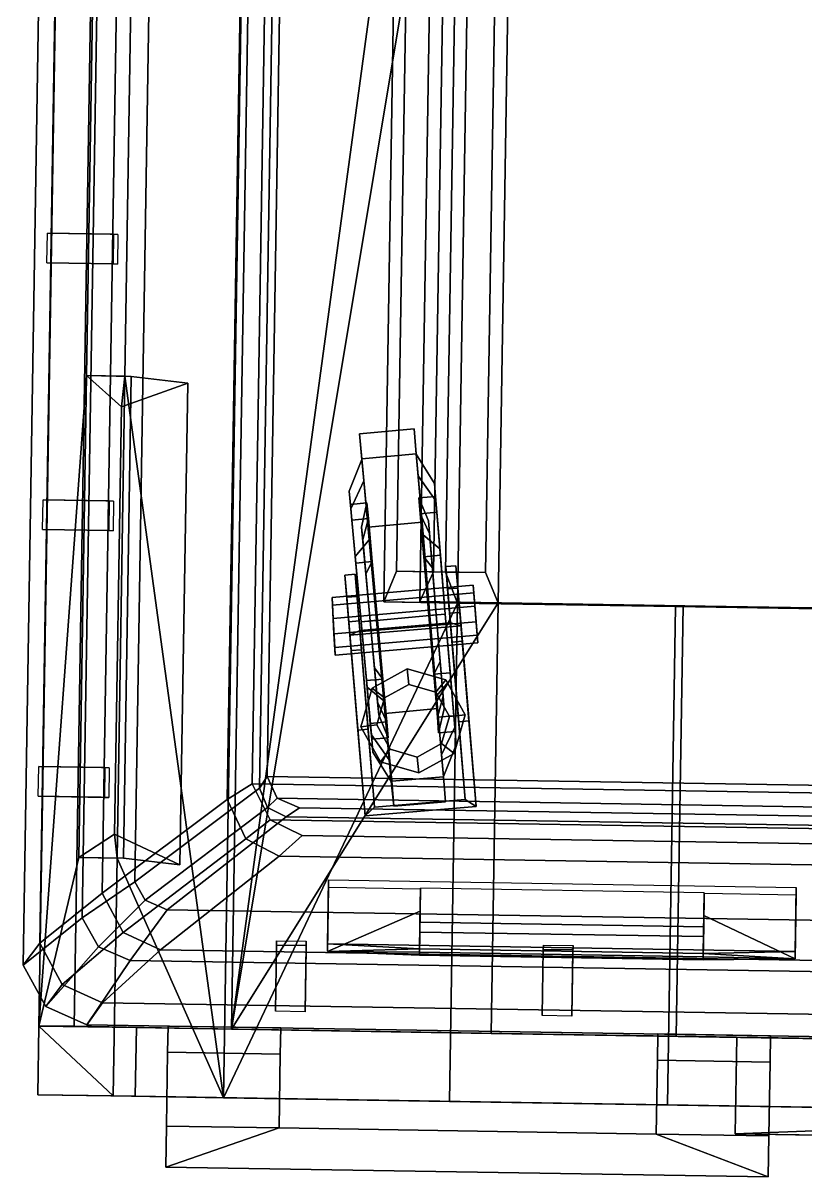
# Model space of a CAD drawing. Extents: x -1.33 to 1.29, y -1.7 to 1.69.
# Drawn here: x -1.325 to -0.294, y -1.613 to -0.093 of the extents above; entities that cross this region are included whole.
import ezdxf

# ---------------------------------------------------------------- set-up
doc = ezdxf.new("R2010")
doc.units = 0

msp = doc.modelspace()

# ---------------------------------------------------------------- linework, layer by layer
for points in [[(-1.1911, -0.558, 3.1535), (-1.0613, -1.5088, 3.1568), (-1.0121, 1.54, 3.1568), (-1.1725, 0.594, 3.1535)], [(-0.725, 0.8786, 3.2834), (-1.0121, 1.54, 3.1568), (-1.0613, -1.5088, 3.1568), (-0.753, -0.8569, 3.2834)], [(-1.2228, 0.5948, 3.0452), (-1.258, 1.4534, 2.9397), (-1.3043, -1.4143, 2.9397), (-1.2414, -0.5572, 3.0452)], [(-1.2579, -1.4144, 2.9436), (-1.3043, -1.4143, 2.9397), (-1.258, 1.4534, 2.9397), (-1.2116, 1.4521, 2.9436)], [(-1.0506, -1.4183, 3.1196), (-1.2579, -1.4144, 2.9436), (-1.2116, 1.4521, 2.9436), (-1.0043, 1.4493, 3.1196)], [(-1.0506, -1.4183, 3.1196), (-1.0043, 1.4493, 3.1196), (-0.6622, 1.4438, 3.2681)], [(-1.0506, -1.4183, 3.1196), (-0.6622, 1.4438, 3.2681), (-0.6716, 0.8591, 3.2681)], [(-1.3252, -1.3342, 2.8234), (-1.2473, -1.2719, 2.8234), (-1.2057, 1.3093, 2.8234), (-1.2815, 1.3741, 2.8234)], [(-1.3252, -1.3342, 2.6416), (-1.2815, 1.3741, 2.6416), (-1.2604, 1.3444, 2.6416), (-1.3032, -1.3052, 2.6416)], [(-1.3252, -1.3342, 2.8234), (-1.2815, 1.3741, 2.8234), (-1.2815, 1.3741, 2.6416), (-1.3252, -1.3342, 2.6416)], [(-1.3032, -1.3052, 2.8005), (-1.2604, 1.3444, 2.8005), (-1.1805, 1.2758, 2.7743), (-1.221, -1.2392, 2.7743)], [(-1.3032, -1.3052, 2.6416), (-1.2604, 1.3444, 2.6416), (-1.2604, 1.3444, 2.8005), (-1.3032, -1.3052, 2.8005)], [(-1.2473, -1.2719, 2.8942), (-1.178, -1.2244, 2.8942), (-1.1379, 1.2596, 2.8942), (-1.2057, 1.3093, 2.8942)], [(-1.2473, -1.2719, 2.8942), (-1.2057, 1.3093, 2.8942), (-1.2057, 1.3093, 2.8234), (-1.2473, -1.2719, 2.8234)], [(-1.221, -1.2392, 2.6709), (-1.1805, 1.2758, 2.6709), (-1.0195, 1.1472, 0.6959), (-1.0561, -1.1159, 0.6959)], [(-1.221, -1.2392, 2.7743), (-1.1805, 1.2758, 2.7743), (-1.1805, 1.2758, 2.6709), (-1.221, -1.2392, 2.6709)], [(-1.178, -1.2244, 2.8942), (-1.0139, -1.1009, 0.6921), (-0.9779, 1.1309, 0.6921), (-1.1379, 1.2596, 2.8942)], [(-1.0561, -1.1159, 0.6959), (-1.0195, 1.1472, 0.6959), (-0.9877, 1.1252, 0.6276), (-1.0235, -1.095, 0.6276)], [(0.9089, -1.1261, 0.6276), (-1.0235, -1.095, 0.6276), (-0.9877, 1.1252, 0.6276), (0.9447, 1.094, 0.6276)], [(-1.0139, -1.1009, 0.6921), (-1.0037, -1.0854, 0.6686), (-0.9682, 1.115, 0.6686), (-0.9779, 1.1309, 0.6921)], [(0.8894, -1.1159, 0.6686), (0.9249, 1.0845, 0.6686), (-0.9682, 1.115, 0.6686), (-1.0037, -1.0854, 0.6686)], [(-0.8062, 0.8442, 3.364), (-0.833, -0.815, 3.364), (-0.8498, -0.8553, 3.3801), (-0.8218, 0.8801, 3.3801)], [(-0.1107, -0.8673, 3.4921), (-0.0827, 0.8682, 3.4921), (-0.8218, 0.8801, 3.3801), (-0.8498, -0.8553, 3.3801)], [(-0.725, 0.8786, 3.2834), (-0.753, -0.8569, 3.2834), (-0.7685, -0.816, 3.2995), (-0.7417, 0.8432, 3.2995)], [(-0.6716, 0.8591, 3.2681), (-0.6993, -0.8566, 3.2681), (-1.0506, -1.4183, 3.1196)], [(-0.0767, 0.8495, 3.4635), (-0.1044, -0.8662, 3.4635), (-0.8024, -0.8549, 3.3725), (-0.7748, 0.8608, 3.3725)], [(-0.7748, 0.8608, 3.3725), (-0.8024, -0.8549, 3.3725), (-0.7846, -0.8157, 3.3551), (-0.7578, 0.8434, 3.3551)], [(-0.6891, 0.8423, 3.2855), (-0.7159, -0.8168, 3.2855), (-0.6993, -0.8566, 3.2681), (-0.6716, 0.8591, 3.2681)], [(-0.8062, 0.8442, 3.364), (-0.7578, 0.8434, 3.3551), (-0.7846, -0.8157, 3.3551), (-0.833, -0.815, 3.364)], [(-0.6891, 0.8423, 3.2855), (-0.7417, 0.8432, 3.2995), (-0.7685, -0.816, 3.2995), (-0.7159, -0.8168, 3.2855)], [(-1.1725, 0.594, 3.1535), (-1.2228, 0.5948, 3.0452), (-1.2414, -0.5572, 3.0452), (-1.1911, -0.558, 3.1535)], [(-1.2932, -0.3696, 2.7541), (-1.2061, -0.371, 2.4853), (-1.2067, -0.41, 2.4853), (-1.2938, -0.4086, 2.7541)], [(-1.2103, -0.3709, 2.7261), (-1.2003, -0.3711, 2.4853), (-1.2061, -0.371, 2.4853), (-1.2932, -0.3696, 2.7541)], [(-1.2009, -0.4101, 2.4853), (-1.2067, -0.41, 2.4853), (-1.2061, -0.371, 2.4853), (-1.2003, -0.3711, 2.4853)], [(-1.2938, -0.4086, 2.7541), (-1.2067, -0.41, 2.4853), (-1.2009, -0.4101, 2.4853), (-1.211, -0.4099, 2.7261)], [(-1.3043, -1.4143, 2.9397), (-1.2516, -1.1921, 3.0452), (-1.2414, -0.5572, 3.0452)], [(-1.1929, -1.193, 3.0295), (-1.1827, -0.5582, 3.0295), (-1.2414, -0.5572, 3.0452), (-1.2516, -1.1921, 3.0452)], [(-1.1956, -0.5981, 3.1451), (-1.2414, -0.5572, 3.0452), (-1.1827, -0.5582, 3.0295), (-1.1083, -0.5672, 3.1071)], [(-1.2414, -0.5572, 3.0452), (-1.1956, -0.5981, 3.1451), (-1.1911, -0.558, 3.1535)], [(-1.2013, -1.1929, 3.1535), (-1.1911, -0.558, 3.1535), (-1.1956, -0.5981, 3.1451), (-1.2047, -1.1614, 3.1451)], [(-1.2013, -1.1929, 3.1535), (-1.0613, -1.5088, 3.1568), (-1.1911, -0.558, 3.1535)], [(-1.1827, -0.5582, 3.0295), (-1.1929, -1.193, 3.0295), (-1.1186, -1.202, 3.1071), (-1.1083, -0.5672, 3.1071)], [(-1.1083, -0.5672, 3.1071), (-1.1186, -1.202, 3.1071), (-1.2047, -1.1614, 3.1451), (-1.1956, -0.5981, 3.1451)], [(-0.8099, -0.6273, 0.2758), (-0.8071, -0.6602, 0.1524), (-0.8788, -0.667, 0.1524), (-0.8818, -0.6341, 0.2758)], [(-0.8071, -0.6602, 0.3991), (-0.8099, -0.6273, 0.2758), (-0.8818, -0.6341, 0.2758), (-0.8788, -0.667, 0.3991)], [(-0.8762, -0.6959, 0.3843), (-0.8788, -0.667, 0.3991), (-0.8818, -0.6341, 0.2758), (-0.8788, -0.6675, 0.2758)], [(-0.8788, -0.6675, 0.2758), (-0.8818, -0.6341, 0.2758), (-0.8788, -0.667, 0.1524), (-0.8762, -0.6959, 0.1672)], [(-0.8071, -0.6607, 0.2758), (-0.8047, -0.6892, 0.1672), (-0.8071, -0.6602, 0.1524), (-0.8099, -0.6273, 0.2758)], [(-0.8047, -0.6892, 0.3843), (-0.8071, -0.6607, 0.2758), (-0.8099, -0.6273, 0.2758), (-0.8071, -0.6602, 0.3991)], [(-0.8934, -0.7327, 0.3626), (-0.8762, -0.6959, 0.3843), (-0.8788, -0.6675, 0.2758), (-0.8955, -0.7096, 0.2758)], [(-0.8955, -0.7096, 0.2758), (-0.8788, -0.6675, 0.2758), (-0.8762, -0.6959, 0.1672), (-0.8934, -0.7327, 0.1889)], [(-0.8071, -0.6602, 0.1524), (-0.7996, -0.7502, 0.0621), (-0.8706, -0.7569, 0.0621), (-0.8788, -0.667, 0.1524)], [(-0.7996, -0.7502, 0.4894), (-0.8071, -0.6602, 0.3991), (-0.8788, -0.667, 0.3991), (-0.8706, -0.7569, 0.4894)], [(-0.8762, -0.6959, 0.1672), (-0.8788, -0.667, 0.1524), (-0.8706, -0.7569, 0.0621), (-0.8691, -0.7736, 0.0878)], [(-0.8691, -0.7736, 0.4638), (-0.8706, -0.7569, 0.4894), (-0.8788, -0.667, 0.3991), (-0.8762, -0.6959, 0.3843)], [(-0.7982, -0.7669, 0.4638), (-0.8047, -0.6892, 0.3843), (-0.8071, -0.6602, 0.3991), (-0.7996, -0.7502, 0.4894)], [(-0.8047, -0.6892, 0.1672), (-0.7982, -0.7669, 0.0878), (-0.7996, -0.7502, 0.0621), (-0.8071, -0.6602, 0.1524)], [(-0.7833, -0.6994, 0.2758), (-0.7814, -0.7224, 0.1889), (-0.8047, -0.6892, 0.1672), (-0.8071, -0.6607, 0.2758)], [(-0.7814, -0.7224, 0.3626), (-0.7833, -0.6994, 0.2758), (-0.8071, -0.6607, 0.2758), (-0.8047, -0.6892, 0.3843)], [(-0.8934, -0.7327, 0.1889), (-0.8762, -0.6959, 0.1672), (-0.8691, -0.7736, 0.0878), (-0.8877, -0.7956, 0.1254)], [(-0.8877, -0.7956, 0.4262), (-0.8691, -0.7736, 0.4638), (-0.8762, -0.6959, 0.3843), (-0.8934, -0.7327, 0.3626)], [(-0.7761, -0.7854, 0.4262), (-0.7814, -0.7224, 0.3626), (-0.8047, -0.6892, 0.3843), (-0.7982, -0.7669, 0.4638)], [(-0.7814, -0.7224, 0.1889), (-0.7761, -0.7854, 0.1254), (-0.7982, -0.7669, 0.0878), (-0.8047, -0.6892, 0.1672)], [(-0.7819, -0.7166, 0.2758), (-0.7801, -0.7373, 0.1976), (-0.7814, -0.7224, 0.1889), (-0.7833, -0.6994, 0.2758)], [(-0.7801, -0.7373, 0.3539), (-0.7819, -0.7166, 0.2758), (-0.7833, -0.6994, 0.2758), (-0.7814, -0.7224, 0.3626)], [(-0.892, -0.7476, 0.3539), (-0.8934, -0.7327, 0.3626), (-0.8955, -0.7096, 0.2758), (-0.8939, -0.7268, 0.2758)], [(-0.8939, -0.7268, 0.2758), (-0.8955, -0.7096, 0.2758), (-0.8934, -0.7327, 0.1889), (-0.892, -0.7476, 0.1976)], [(-1.2989, -0.721, 2.7541), (-1.2117, -0.7224, 2.4853), (-1.2124, -0.7614, 2.4853), (-1.2995, -0.76, 2.7541)], [(-1.216, -0.7223, 2.7261), (-1.206, -0.7225, 2.4853), (-1.2117, -0.7224, 2.4853), (-1.2989, -0.721, 2.7541)], [(-1.2066, -0.7615, 2.4853), (-1.2124, -0.7614, 2.4853), (-1.2117, -0.7224, 2.4853), (-1.206, -0.7225, 2.4853)], [(-0.8703, -0.7456, 0.3539), (-0.892, -0.7476, 0.3539), (-0.8939, -0.7268, 0.2758), (-0.8722, -0.7249, 0.2758)], [(-0.8722, -0.7249, 0.2758), (-0.8939, -0.7268, 0.2758), (-0.892, -0.7476, 0.1976), (-0.8703, -0.7456, 0.1976)], [(-0.8792, -0.7567, 0.2758), (-0.8722, -0.7249, 0.2758), (-0.8703, -0.7456, 0.1976), (-0.8777, -0.7733, 0.2133)], [(-0.8777, -0.7733, 0.3383), (-0.8703, -0.7456, 0.3539), (-0.8722, -0.7249, 0.2758), (-0.8792, -0.7567, 0.2758)], [(-0.8036, -0.7184, 0.2758), (-0.8019, -0.7391, 0.1976), (-0.7801, -0.7373, 0.1976), (-0.7819, -0.7166, 0.2758)], [(-0.8019, -0.7391, 0.3539), (-0.8036, -0.7184, 0.2758), (-0.7819, -0.7166, 0.2758), (-0.7801, -0.7373, 0.3539)], [(-0.7898, -0.7651, 0.3383), (-0.7912, -0.7485, 0.2758), (-0.8036, -0.7184, 0.2758), (-0.8019, -0.7391, 0.3539)], [(-0.7912, -0.7485, 0.2758), (-0.7898, -0.7651, 0.2133), (-0.8019, -0.7391, 0.1976), (-0.8036, -0.7184, 0.2758)], [(-0.7801, -0.7373, 0.1976), (-0.7754, -0.794, 0.1404), (-0.7761, -0.7854, 0.1254), (-0.7814, -0.7224, 0.1889)], [(-0.7754, -0.794, 0.4112), (-0.7801, -0.7373, 0.3539), (-0.7814, -0.7224, 0.3626), (-0.7761, -0.7854, 0.4262)], [(-0.8869, -0.8042, 0.4112), (-0.8877, -0.7956, 0.4262), (-0.8934, -0.7327, 0.3626), (-0.892, -0.7476, 0.3539)], [(-0.892, -0.7476, 0.1976), (-0.8934, -0.7327, 0.1889), (-0.8877, -0.7956, 0.1254), (-0.8869, -0.8042, 0.1404)], [(-0.7971, -0.7958, 0.4112), (-0.8019, -0.7391, 0.3539), (-0.7801, -0.7373, 0.3539), (-0.7754, -0.794, 0.4112)], [(-0.8019, -0.7391, 0.1976), (-0.7971, -0.7958, 0.1404), (-0.7754, -0.794, 0.1404), (-0.7801, -0.7373, 0.1976)], [(-0.786, -0.8105, 0.3841), (-0.7898, -0.7651, 0.3383), (-0.8019, -0.7391, 0.3539), (-0.7971, -0.7958, 0.4112)], [(-0.7898, -0.7651, 0.2133), (-0.786, -0.8105, 0.1675), (-0.7971, -0.7958, 0.1404), (-0.8019, -0.7391, 0.1976)], [(-1.2995, -0.76, 2.7541), (-1.2124, -0.7614, 2.4853), (-1.2066, -0.7615, 2.4853), (-1.2166, -0.7614, 2.7261)], [(-0.8703, -0.7456, 0.1976), (-0.892, -0.7476, 0.1976), (-0.8869, -0.8042, 0.1404), (-0.8651, -0.8022, 0.1404)], [(-0.8651, -0.8022, 0.4112), (-0.8869, -0.8042, 0.4112), (-0.892, -0.7476, 0.3539), (-0.8703, -0.7456, 0.3539)], [(-0.868, -0.8805, 0.2758), (-0.8777, -0.7733, 0.3383), (-0.8792, -0.7567, 0.2758)], [(-0.868, -0.8805, 0.2758), (-0.8792, -0.7567, 0.2758), (-0.8777, -0.7733, 0.2133)], [(-0.8777, -0.7733, 0.2133), (-0.8703, -0.7456, 0.1976), (-0.8651, -0.8022, 0.1404), (-0.8736, -0.8186, 0.1675)], [(-0.8736, -0.8186, 0.3841), (-0.8651, -0.8022, 0.4112), (-0.8703, -0.7456, 0.3539), (-0.8777, -0.7733, 0.3383)], [(-0.8595, -0.8797, 0.5225), (-0.7893, -0.8731, 0.5225), (-0.7996, -0.7502, 0.4894), (-0.8706, -0.7569, 0.4894)], [(-0.7996, -0.7502, 0.0621), (-0.7893, -0.8731, 0.0291), (-0.8595, -0.8797, 0.0291), (-0.8706, -0.7569, 0.0621)], [(-0.8691, -0.7736, 0.0878), (-0.8706, -0.7569, 0.0621), (-0.8595, -0.8797, 0.0291), (-0.8595, -0.8797, 0.0587)], [(-0.8691, -0.7736, 0.4638), (-0.8595, -0.8797, 0.4929), (-0.8595, -0.8797, 0.5225), (-0.8706, -0.7569, 0.4894)], [(-0.7893, -0.8731, 0.5225), (-0.7893, -0.8731, 0.4929), (-0.7982, -0.7669, 0.4638), (-0.7996, -0.7502, 0.4894)], [(-0.7982, -0.7669, 0.0878), (-0.7893, -0.8731, 0.0587), (-0.7893, -0.8731, 0.0291), (-0.7996, -0.7502, 0.0621)], [(-0.7808, -0.8724, 0.2758), (-0.7898, -0.7651, 0.2133), (-0.7912, -0.7485, 0.2758)], [(-0.7808, -0.8724, 0.2758), (-0.7912, -0.7485, 0.2758), (-0.7898, -0.7651, 0.3383)], [(-0.8877, -0.7956, 0.1254), (-0.8691, -0.7736, 0.0878), (-0.8595, -0.8797, 0.0587), (-0.8799, -0.8816, 0.1021)], [(-0.8877, -0.7956, 0.4262), (-0.8799, -0.8816, 0.4495), (-0.8595, -0.8797, 0.4929), (-0.8691, -0.7736, 0.4638)], [(-0.868, -0.8805, 0.2758), (-0.8736, -0.8186, 0.3841), (-0.8777, -0.7733, 0.3383)], [(-0.868, -0.8805, 0.2758), (-0.8777, -0.7733, 0.2133), (-0.8736, -0.8186, 0.1675)], [(-0.7761, -0.7854, 0.4262), (-0.7982, -0.7669, 0.4638), (-0.7893, -0.8731, 0.4929), (-0.7689, -0.8714, 0.4495)], [(-0.7761, -0.7854, 0.1254), (-0.7689, -0.8714, 0.1021), (-0.7893, -0.8731, 0.0587), (-0.7982, -0.7669, 0.0878)], [(-0.7808, -0.8724, 0.2758), (-0.786, -0.8105, 0.1675), (-0.7898, -0.7651, 0.2133)], [(-0.7808, -0.8724, 0.2758), (-0.7898, -0.7651, 0.3383), (-0.786, -0.8105, 0.3841)], [(-0.7754, -0.794, 0.4112), (-0.7761, -0.7854, 0.4262), (-0.7689, -0.8714, 0.4495), (-0.7689, -0.8714, 0.4321)], [(-0.7754, -0.794, 0.1404), (-0.7689, -0.8714, 0.1195), (-0.7689, -0.8714, 0.1021), (-0.7761, -0.7854, 0.1254)], [(-0.8869, -0.8042, 0.1404), (-0.8877, -0.7956, 0.1254), (-0.8799, -0.8816, 0.1021), (-0.8799, -0.8816, 0.1195)], [(-0.8869, -0.8042, 0.4112), (-0.8799, -0.8816, 0.4321), (-0.8799, -0.8816, 0.4495), (-0.8877, -0.7956, 0.4262)], [(-0.8651, -0.8022, 0.1404), (-0.8869, -0.8042, 0.1404), (-0.8799, -0.8816, 0.1195), (-0.8581, -0.8796, 0.1195)], [(-0.8651, -0.8022, 0.4112), (-0.8581, -0.8796, 0.4321), (-0.8799, -0.8816, 0.4321), (-0.8869, -0.8042, 0.4112)], [(-0.8736, -0.8186, 0.1675), (-0.8651, -0.8022, 0.1404), (-0.8581, -0.8796, 0.1195), (-0.868, -0.8805, 0.1507)], [(-0.8736, -0.8186, 0.3841), (-0.868, -0.8805, 0.4008), (-0.8581, -0.8796, 0.4321), (-0.8651, -0.8022, 0.4112)], [(-0.7971, -0.7958, 0.4112), (-0.7754, -0.794, 0.4112), (-0.7689, -0.8714, 0.4321), (-0.7907, -0.8732, 0.4321)], [(-0.7971, -0.7958, 0.1404), (-0.7907, -0.8732, 0.1195), (-0.7689, -0.8714, 0.1195), (-0.7754, -0.794, 0.1404)], [(-0.786, -0.8105, 0.3841), (-0.7971, -0.7958, 0.4112), (-0.7907, -0.8732, 0.4321), (-0.7808, -0.8724, 0.4008)], [(-0.786, -0.8105, 0.1675), (-0.7808, -0.8724, 0.1507), (-0.7907, -0.8732, 0.1195), (-0.7971, -0.7958, 0.1404)], [(-0.8852, -0.8482, 0.2176), (-0.8987, -0.8493, 0.2176), (-0.9011, -0.82, 0.2381), (-0.8876, -0.8188, 0.2381)], [(-0.8876, -0.8188, 0.2381), (-0.9011, -0.82, 0.2381), (-0.8945, -0.8992, 0.5449), (-0.8814, -0.8929, 0.5342)], [(-0.9011, -0.82, 0.2381), (-0.8987, -0.8493, 0.2176), (-0.8945, -0.8992, 0.5449)], [(-0.8852, -0.8482, 0.2176), (-0.8876, -0.8188, 0.2381), (-0.8814, -0.8929, 0.5342)], [(-0.868, -0.8805, 0.2758), (-0.8736, -0.8186, 0.1675), (-0.868, -0.8805, 0.1507)], [(-0.868, -0.8805, 0.2758), (-0.868, -0.8805, 0.4008), (-0.8736, -0.8186, 0.3841)], [(-0.833, -0.815, 3.364), (-0.7685, -0.816, 3.2995), (-0.753, -0.8569, 3.2834), (-0.8498, -0.8553, 3.3801)], [(-0.833, -0.815, 3.364), (-0.7846, -0.8157, 3.3551), (-0.7159, -0.8168, 3.2855), (-0.7685, -0.816, 3.2995)], [(-0.8024, -0.8549, 3.3725), (-0.6993, -0.8566, 3.2681), (-0.7159, -0.8168, 3.2855), (-0.7846, -0.8157, 3.3551)], [(-0.7808, -0.8724, 0.2758), (-0.786, -0.8105, 0.3841), (-0.7808, -0.8724, 0.4008)], [(-0.7808, -0.8724, 0.2758), (-0.7808, -0.8724, 0.1507), (-0.786, -0.8105, 0.1675)], [(-0.7659, -0.8382, 0.2176), (-0.7683, -0.8088, 0.2381), (-0.7549, -0.8077, 0.2381), (-0.7524, -0.8371, 0.2176)], [(-0.7683, -0.8088, 0.2381), (-0.7621, -0.883, 0.5342), (-0.7482, -0.8869, 0.5449), (-0.7549, -0.8077, 0.2381)], [(-0.7659, -0.8382, 0.2176), (-0.7621, -0.883, 0.5342), (-0.7683, -0.8088, 0.2381)], [(-0.7549, -0.8077, 0.2381), (-0.7482, -0.8869, 0.5449), (-0.7524, -0.8371, 0.2176)], [(-0.918, -0.8496, 0.2614), (-0.7324, -0.8335, 0.2655), (-0.7301, -0.8612, 0.2376), (-0.9165, -0.8774, 0.2335)], [(-0.9176, -0.8597, 0.2996), (-0.7315, -0.8436, 0.3038), (-0.7324, -0.8335, 0.2655), (-0.918, -0.8496, 0.2614)], [(-0.7301, -0.8612, 0.2376), (-0.7324, -0.8335, 0.2655), (-0.7315, -0.8436, 0.3038), (-0.7284, -0.8815, 0.314)], [(-0.9165, -0.8774, 0.2335), (-0.9157, -0.8976, 0.31), (-0.9176, -0.8597, 0.2996), (-0.918, -0.8496, 0.2614)], [(-0.9176, -0.8597, 0.2996), (-0.9157, -0.8976, 0.31), (-0.7284, -0.8815, 0.314), (-0.7315, -0.8436, 0.3038)], [(-0.8825, -0.8804, 0.206), (-0.896, -0.8815, 0.206), (-0.8987, -0.8493, 0.2176), (-0.8852, -0.8482, 0.2176)], [(-0.8987, -0.8493, 0.2176), (-0.896, -0.8815, 0.206), (-0.8746, -1.1371, 0.5449), (-0.8945, -0.8992, 0.5449)], [(-0.8825, -0.8804, 0.206), (-0.8852, -0.8482, 0.2176), (-0.8814, -0.8929, 0.5342), (-0.862, -1.1258, 0.5204)], [(-0.7632, -0.8704, 0.206), (-0.7659, -0.8382, 0.2176), (-0.7524, -0.8371, 0.2176), (-0.7497, -0.8693, 0.206)], [(-0.7632, -0.8704, 0.206), (-0.7426, -1.1158, 0.5204), (-0.7621, -0.883, 0.5342), (-0.7659, -0.8382, 0.2176)], [(-0.7524, -0.8371, 0.2176), (-0.7482, -0.8869, 0.5449), (-0.7283, -1.1248, 0.5449), (-0.7497, -0.8693, 0.206)], [(-0.753, -0.8569, 3.2834), (-1.0613, -1.5088, 3.1568), (-0.7636, -1.5136, 3.2834)], [(-0.6993, -0.8566, 3.2681), (-0.7085, -1.4239, 3.2681), (-1.0506, -1.4183, 3.1196)], [(-0.9165, -0.8774, 0.2335), (-0.7301, -0.8612, 0.2376), (-0.7269, -0.8991, 0.2478), (-0.9146, -0.9154, 0.2438)], [(-0.06, -0.8681, 3.4609), (-0.1107, -0.8673, 3.4921), (-0.8498, -0.8553, 3.3801), (-0.4656, -0.8615, 3.3996)], [(-0.4656, -0.8615, 3.3996), (-0.8498, -0.8553, 3.3801), (-0.753, -0.8569, 3.2834)], [(-0.8024, -0.8549, 3.3725), (-0.4556, -0.8605, 3.3628), (-0.6993, -0.8566, 3.2681)], [(-0.06, -0.8669, 3.4226), (-0.4556, -0.8605, 3.3628), (-0.8024, -0.8549, 3.3725), (-0.1044, -0.8662, 3.4635)], [(-0.4656, -0.8615, 3.3996), (-0.753, -0.8569, 3.2834), (-0.7636, -1.5136, 3.2834), (-0.4762, -1.5182, 3.3996)], [(-0.7269, -0.8991, 0.2478), (-0.7301, -0.8612, 0.2376), (-0.7284, -0.8815, 0.314), (-0.726, -0.9092, 0.286)], [(-0.4556, -0.8605, 3.3628), (-0.4647, -1.4278, 3.3628), (-0.7085, -1.4239, 3.2681), (-0.6993, -0.8566, 3.2681)], [(-0.06, -0.8681, 3.4609), (-0.4656, -0.8615, 3.3996), (-0.4762, -1.5182, 3.3996), (-0.0706, -1.5247, 3.4609)], [(-0.06, -0.8669, 3.4226), (-0.0691, -1.4342, 3.4226), (-0.4647, -1.4278, 3.3628), (-0.4556, -0.8605, 3.3628)], [(-0.9146, -0.9154, 0.2438), (-0.9142, -0.9255, 0.282), (-0.9157, -0.8976, 0.31), (-0.9165, -0.8774, 0.2335)], [(-0.9142, -0.9255, 0.282), (-0.726, -0.9092, 0.286), (-0.7284, -0.8815, 0.314), (-0.9157, -0.8976, 0.31)], [(-0.8793, -0.9185, 0.2135), (-0.8928, -0.9196, 0.2135), (-0.896, -0.8815, 0.206), (-0.8825, -0.8804, 0.206)], [(-0.8746, -1.1371, 0.5449), (-0.896, -0.8815, 0.206), (-0.8928, -0.9196, 0.2135), (-0.884, -1.0244, 0.3065)], [(-0.8793, -0.9185, 0.2135), (-0.8825, -0.8804, 0.206), (-0.862, -1.1258, 0.5204), (-0.8705, -1.0232, 0.3065)], [(-0.8511, -0.957, 0.4112), (-0.8728, -0.959, 0.4112), (-0.8799, -0.8816, 0.4321), (-0.8581, -0.8796, 0.4321)], [(-0.8581, -0.8796, 0.1195), (-0.8799, -0.8816, 0.1195), (-0.8728, -0.959, 0.1404), (-0.8511, -0.957, 0.1404)], [(-0.872, -0.9676, 0.4262), (-0.8498, -0.9859, 0.4638), (-0.8595, -0.8797, 0.4929), (-0.8799, -0.8816, 0.4495)], [(-0.8799, -0.8816, 0.1021), (-0.8595, -0.8797, 0.0587), (-0.8498, -0.9859, 0.0878), (-0.872, -0.9676, 0.1254)], [(-0.8728, -0.959, 0.4112), (-0.872, -0.9676, 0.4262), (-0.8799, -0.8816, 0.4495), (-0.8799, -0.8816, 0.4321)], [(-0.8799, -0.8816, 0.1195), (-0.8799, -0.8816, 0.1021), (-0.872, -0.9676, 0.1254), (-0.8728, -0.959, 0.1404)], [(-0.8624, -0.9424, 0.3841), (-0.8511, -0.957, 0.4112), (-0.8581, -0.8796, 0.4321), (-0.868, -0.8805, 0.4008)], [(-0.868, -0.8805, 0.1507), (-0.8581, -0.8796, 0.1195), (-0.8511, -0.957, 0.1404), (-0.8624, -0.9424, 0.1675)], [(-0.868, -0.8805, 0.2758), (-0.8582, -0.9877, 0.3383), (-0.8624, -0.9424, 0.3841)], [(-0.868, -0.8805, 0.2758), (-0.8624, -0.9424, 0.3841), (-0.868, -0.8805, 0.4008)], [(-0.868, -0.8805, 0.2758), (-0.868, -0.8805, 0.1507), (-0.8624, -0.9424, 0.1675)], [(-0.868, -0.8805, 0.2758), (-0.8624, -0.9424, 0.1675), (-0.8582, -0.9877, 0.2133)], [(-0.868, -0.8805, 0.2758), (-0.8582, -0.9877, 0.2133), (-0.8567, -1.0043, 0.2758)], [(-0.868, -0.8805, 0.2758), (-0.8567, -1.0043, 0.2758), (-0.8582, -0.9877, 0.3383)], [(-0.7893, -0.8731, 0.0291), (-0.779, -0.996, 0.0621), (-0.8483, -1.0026, 0.0621), (-0.8595, -0.8797, 0.0291)], [(-0.779, -0.996, 0.4894), (-0.7893, -0.8731, 0.5225), (-0.8595, -0.8797, 0.5225), (-0.8483, -1.0026, 0.4894)], [(-0.8498, -0.9859, 0.4638), (-0.8483, -1.0026, 0.4894), (-0.8595, -0.8797, 0.5225), (-0.8595, -0.8797, 0.4929)], [(-0.8595, -0.8797, 0.0587), (-0.8595, -0.8797, 0.0291), (-0.8483, -1.0026, 0.0621), (-0.8498, -0.9859, 0.0878)], [(-0.7907, -0.8732, 0.1195), (-0.7842, -0.9507, 0.1404), (-0.7624, -0.9488, 0.1404), (-0.7689, -0.8714, 0.1195)], [(-0.7842, -0.9507, 0.4112), (-0.7907, -0.8732, 0.4321), (-0.7689, -0.8714, 0.4321), (-0.7624, -0.9488, 0.4112)], [(-0.7808, -0.8724, 0.1507), (-0.7756, -0.9343, 0.1675), (-0.7842, -0.9507, 0.1404), (-0.7907, -0.8732, 0.1195)], [(-0.7756, -0.9343, 0.3841), (-0.7808, -0.8724, 0.4008), (-0.7907, -0.8732, 0.4321), (-0.7842, -0.9507, 0.4112)], [(-0.7689, -0.8714, 0.1021), (-0.7617, -0.9574, 0.1254), (-0.7804, -0.9793, 0.0878), (-0.7893, -0.8731, 0.0587)], [(-0.7617, -0.9574, 0.4262), (-0.7689, -0.8714, 0.4495), (-0.7893, -0.8731, 0.4929), (-0.7804, -0.9793, 0.4638)], [(-0.7893, -0.8731, 0.0587), (-0.7804, -0.9793, 0.0878), (-0.779, -0.996, 0.0621), (-0.7893, -0.8731, 0.0291)], [(-0.7893, -0.8731, 0.5225), (-0.779, -0.996, 0.4894), (-0.7804, -0.9793, 0.4638), (-0.7893, -0.8731, 0.4929)], [(-0.7808, -0.8724, 0.2758), (-0.7718, -0.9797, 0.3383), (-0.7704, -0.9963, 0.2758)], [(-0.7808, -0.8724, 0.2758), (-0.7704, -0.9963, 0.2758), (-0.7718, -0.9797, 0.2133)], [(-0.7808, -0.8724, 0.2758), (-0.7718, -0.9797, 0.2133), (-0.7756, -0.9343, 0.1675)], [(-0.7808, -0.8724, 0.2758), (-0.7756, -0.9343, 0.1675), (-0.7808, -0.8724, 0.1507)], [(-0.7808, -0.8724, 0.2758), (-0.7808, -0.8724, 0.4008), (-0.7756, -0.9343, 0.3841)], [(-0.7808, -0.8724, 0.2758), (-0.7756, -0.9343, 0.3841), (-0.7718, -0.9797, 0.3383)], [(-0.7689, -0.8714, 0.1195), (-0.7624, -0.9488, 0.1404), (-0.7617, -0.9574, 0.1254), (-0.7689, -0.8714, 0.1021)], [(-0.7624, -0.9488, 0.4112), (-0.7689, -0.8714, 0.4321), (-0.7689, -0.8714, 0.4495), (-0.7617, -0.9574, 0.4262)], [(-0.76, -0.9085, 0.2135), (-0.7632, -0.8704, 0.206), (-0.7497, -0.8693, 0.206), (-0.7465, -0.9073, 0.2135)], [(-0.76, -0.9085, 0.2135), (-0.7512, -1.0132, 0.3065), (-0.7426, -1.1158, 0.5204), (-0.7632, -0.8704, 0.206)], [(-0.7283, -1.1248, 0.5449), (-0.7378, -1.0121, 0.3065), (-0.7465, -0.9073, 0.2135), (-0.7497, -0.8693, 0.206)], [(-0.8945, -0.8992, 0.5449), (-0.7482, -0.8869, 0.5449), (-0.7621, -0.883, 0.5342), (-0.8814, -0.8929, 0.5342)], [(-0.8746, -1.1371, 0.5449), (-0.7283, -1.1248, 0.5449), (-0.7482, -0.8869, 0.5449), (-0.8945, -0.8992, 0.5449)], [(-0.8814, -0.8929, 0.5342), (-0.7621, -0.883, 0.5342), (-0.7426, -1.1158, 0.5204), (-0.862, -1.1258, 0.5204)], [(-0.9146, -0.9154, 0.2438), (-0.7269, -0.8991, 0.2478), (-0.726, -0.9092, 0.286), (-0.9142, -0.9255, 0.282)], [(-0.7465, -0.9073, 0.2135), (-0.7378, -1.0121, 0.3065), (-0.7512, -1.0132, 0.3065), (-0.76, -0.9085, 0.2135)], [(-0.8928, -0.9196, 0.2135), (-0.8793, -0.9185, 0.2135), (-0.8705, -1.0232, 0.3065), (-0.884, -1.0244, 0.3065)], [(-0.8582, -0.9877, 0.3383), (-0.8459, -1.0136, 0.3539), (-0.8511, -0.957, 0.4112), (-0.8624, -0.9424, 0.3841)], [(-0.8624, -0.9424, 0.1675), (-0.8511, -0.957, 0.1404), (-0.8459, -1.0136, 0.1976), (-0.8582, -0.9877, 0.2133)], [(-0.7756, -0.9343, 0.1675), (-0.7718, -0.9797, 0.2133), (-0.7794, -1.0073, 0.1976), (-0.7842, -0.9507, 0.1404)], [(-0.7718, -0.9797, 0.3383), (-0.7756, -0.9343, 0.3841), (-0.7842, -0.9507, 0.4112), (-0.7794, -1.0073, 0.3539)], [(-0.8511, -0.957, 0.1404), (-0.8728, -0.959, 0.1404), (-0.8677, -1.0156, 0.1976), (-0.8459, -1.0136, 0.1976)], [(-0.8459, -1.0136, 0.3539), (-0.8677, -1.0156, 0.3539), (-0.8728, -0.959, 0.4112), (-0.8511, -0.957, 0.4112)], [(-0.8654, -0.969, 0.5444), (-0.8654, -0.969, 0.571), (-0.8192, -0.9434, 0.571), (-0.8192, -0.9434, 0.5444)], [(-0.8654, -0.969, 0.571), (-0.8491, -0.982, 0.5825), (-0.8168, -0.9642, 0.5825), (-0.8192, -0.9434, 0.571)], [(-0.8192, -0.9434, 0.5444), (-0.8192, -0.9434, 0.571), (-0.7684, -0.958, 0.571), (-0.7684, -0.958, 0.5444)], [(-0.8192, -0.9434, 0.571), (-0.8168, -0.9642, 0.5825), (-0.7814, -0.9744, 0.5825), (-0.7684, -0.958, 0.571)], [(-0.7794, -1.0073, 0.3539), (-0.7842, -0.9507, 0.4112), (-0.7624, -0.9488, 0.4112), (-0.7577, -1.0055, 0.3539)], [(-0.7842, -0.9507, 0.1404), (-0.7794, -1.0073, 0.1976), (-0.7577, -1.0055, 0.1976), (-0.7624, -0.9488, 0.1404)], [(-0.7617, -0.9574, 0.1254), (-0.7564, -1.0204, 0.1889), (-0.7739, -1.0571, 0.1672), (-0.7804, -0.9793, 0.0878)], [(-0.7564, -1.0204, 0.3626), (-0.7617, -0.9574, 0.4262), (-0.7804, -0.9793, 0.4638), (-0.7739, -1.0571, 0.3843)], [(-0.7577, -1.0055, 0.3539), (-0.7624, -0.9488, 0.4112), (-0.7617, -0.9574, 0.4262), (-0.7564, -1.0204, 0.3626)], [(-0.7624, -0.9488, 0.1404), (-0.7577, -1.0055, 0.1976), (-0.7564, -1.0204, 0.1889), (-0.7617, -0.9574, 0.1254)], [(-0.8654, -0.969, 0.5444), (-0.8801, -1.0198, 0.5444), (-0.8801, -1.0198, 0.571), (-0.8654, -0.969, 0.571)], [(-0.8654, -0.969, 0.571), (-0.8801, -1.0198, 0.571), (-0.8592, -1.0174, 0.5825), (-0.8491, -0.982, 0.5825)], [(-0.8728, -0.959, 0.1404), (-0.872, -0.9676, 0.1254), (-0.8663, -1.0305, 0.1889), (-0.8677, -1.0156, 0.1976)], [(-0.8677, -1.0156, 0.3539), (-0.8663, -1.0305, 0.3626), (-0.872, -0.9676, 0.4262), (-0.8728, -0.959, 0.4112)], [(-0.8663, -1.0305, 0.3626), (-0.8428, -1.0636, 0.3843), (-0.8498, -0.9859, 0.4638), (-0.872, -0.9676, 0.4262)], [(-0.872, -0.9676, 0.1254), (-0.8498, -0.9859, 0.0878), (-0.8428, -1.0636, 0.1672), (-0.8663, -1.0305, 0.1889)], [(-0.8491, -0.982, 0.5825), (-0.8491, -0.982, 0.6309), (-0.8168, -0.9642, 0.6309), (-0.8168, -0.9642, 0.5825)], [(-0.8168, -0.9642, 0.5825), (-0.8168, -0.9642, 0.6309), (-0.7814, -0.9744, 0.6309), (-0.7814, -0.9744, 0.5825)], [(-0.7684, -0.958, 0.571), (-0.7814, -0.9744, 0.5825), (-0.7636, -1.0066, 0.5825), (-0.7428, -1.0042, 0.571)], [(-0.7684, -0.958, 0.5444), (-0.7684, -0.958, 0.571), (-0.7428, -1.0042, 0.571), (-0.7428, -1.0042, 0.5444)], [(-0.8491, -0.982, 0.5825), (-0.8592, -1.0174, 0.5825), (-0.8592, -1.0174, 0.6309), (-0.8491, -0.982, 0.6309)], [(-0.8567, -1.0043, 0.2758), (-0.8441, -1.0344, 0.2758), (-0.8459, -1.0136, 0.3539), (-0.8582, -0.9877, 0.3383)], [(-0.8582, -0.9877, 0.2133), (-0.8459, -1.0136, 0.1976), (-0.8441, -1.0344, 0.2758), (-0.8567, -1.0043, 0.2758)], [(-0.8428, -1.0636, 0.3843), (-0.8395, -1.0917, 0.3991), (-0.8483, -1.0026, 0.4894), (-0.8498, -0.9859, 0.4638)], [(-0.8498, -0.9859, 0.0878), (-0.8483, -1.0026, 0.0621), (-0.8395, -1.0917, 0.1524), (-0.8428, -1.0636, 0.1672)], [(-0.7814, -0.9744, 0.5825), (-0.7814, -0.9744, 0.6309), (-0.7636, -1.0066, 0.6309), (-0.7636, -1.0066, 0.5825)], [(-0.7804, -0.9793, 0.0878), (-0.7739, -1.0571, 0.1672), (-0.7715, -1.086, 0.1524), (-0.779, -0.996, 0.0621)], [(-0.7739, -1.0571, 0.3843), (-0.7804, -0.9793, 0.4638), (-0.779, -0.996, 0.4894), (-0.7715, -1.086, 0.3991)], [(-0.7718, -0.9797, 0.2133), (-0.7704, -0.9963, 0.2758), (-0.7777, -1.0281, 0.2758), (-0.7794, -1.0073, 0.1976)], [(-0.7704, -0.9963, 0.2758), (-0.7718, -0.9797, 0.3383), (-0.7794, -1.0073, 0.3539), (-0.7777, -1.0281, 0.2758)], [(-0.7715, -1.086, 0.3991), (-0.779, -0.996, 0.4894), (-0.8483, -1.0026, 0.4894), (-0.8395, -1.0917, 0.3991)], [(-0.779, -0.996, 0.0621), (-0.7715, -1.086, 0.1524), (-0.8395, -1.0917, 0.1524), (-0.8483, -1.0026, 0.0621)], [(-0.8544, -1.066, 0.571), (-0.8414, -1.0496, 0.5825), (-0.8592, -1.0174, 0.5825), (-0.8801, -1.0198, 0.571)], [(-0.8459, -1.0136, 0.1976), (-0.8677, -1.0156, 0.1976), (-0.8658, -1.0363, 0.2758), (-0.8441, -1.0344, 0.2758)], [(-0.8441, -1.0344, 0.2758), (-0.8658, -1.0363, 0.2758), (-0.8677, -1.0156, 0.3539), (-0.8459, -1.0136, 0.3539)], [(-0.8677, -1.0156, 0.1976), (-0.8663, -1.0305, 0.1889), (-0.8642, -1.0535, 0.2758), (-0.8658, -1.0363, 0.2758)], [(-0.8658, -1.0363, 0.2758), (-0.8642, -1.0535, 0.2758), (-0.8663, -1.0305, 0.3626), (-0.8677, -1.0156, 0.3539)], [(-0.8414, -1.0496, 0.5825), (-0.8414, -1.0496, 0.6309), (-0.8592, -1.0174, 0.6309), (-0.8592, -1.0174, 0.5825)], [(-0.7777, -1.0281, 0.2758), (-0.7794, -1.0073, 0.3539), (-0.7577, -1.0055, 0.3539), (-0.756, -1.0263, 0.2758)], [(-0.7794, -1.0073, 0.1976), (-0.7777, -1.0281, 0.2758), (-0.756, -1.0263, 0.2758), (-0.7577, -1.0055, 0.1976)], [(-0.7428, -1.0042, 0.571), (-0.7636, -1.0066, 0.5825), (-0.7738, -1.042, 0.5825), (-0.7574, -1.055, 0.571)], [(-0.7636, -1.0066, 0.5825), (-0.7636, -1.0066, 0.6309), (-0.7738, -1.042, 0.6309), (-0.7738, -1.042, 0.5825)], [(-0.756, -1.0263, 0.2758), (-0.7577, -1.0055, 0.3539), (-0.7564, -1.0204, 0.3626), (-0.7545, -1.0435, 0.2758)], [(-0.7577, -1.0055, 0.1976), (-0.756, -1.0263, 0.2758), (-0.7545, -1.0435, 0.2758), (-0.7564, -1.0204, 0.1889)], [(-0.7428, -1.0042, 0.5444), (-0.7428, -1.0042, 0.571), (-0.7574, -1.055, 0.571), (-0.7574, -1.055, 0.5444)], [(-0.7378, -1.0121, 0.3065), (-0.7283, -1.1248, 0.5449), (-0.7426, -1.1158, 0.5204), (-0.7512, -1.0132, 0.3065)], [(-0.884, -1.0244, 0.3065), (-0.8705, -1.0232, 0.3065), (-0.862, -1.1258, 0.5204), (-0.8746, -1.1371, 0.5449)], [(-0.8544, -1.066, 0.5444), (-0.8544, -1.066, 0.571), (-0.8801, -1.0198, 0.571), (-0.8801, -1.0198, 0.5444)], [(-0.8642, -1.0535, 0.2758), (-0.8402, -1.092, 0.2758), (-0.8428, -1.0636, 0.3843), (-0.8663, -1.0305, 0.3626)], [(-0.8663, -1.0305, 0.1889), (-0.8428, -1.0636, 0.1672), (-0.8402, -1.092, 0.2758), (-0.8642, -1.0535, 0.2758)], [(-0.7564, -1.0204, 0.1889), (-0.7545, -1.0435, 0.2758), (-0.7715, -1.0855, 0.2758), (-0.7739, -1.0571, 0.1672)], [(-0.7545, -1.0435, 0.2758), (-0.7564, -1.0204, 0.3626), (-0.7739, -1.0571, 0.3843), (-0.7715, -1.0855, 0.2758)], [(-0.7574, -1.055, 0.571), (-0.7738, -1.042, 0.5825), (-0.806, -1.0598, 0.5825), (-0.8036, -1.0806, 0.571)], [(-0.7738, -1.042, 0.5825), (-0.7738, -1.042, 0.6309), (-0.806, -1.0598, 0.6309), (-0.806, -1.0598, 0.5825)], [(-0.8036, -1.0806, 0.571), (-0.806, -1.0598, 0.5825), (-0.8414, -1.0496, 0.5825), (-0.8544, -1.066, 0.571)], [(-0.8402, -1.092, 0.2758), (-0.8367, -1.1246, 0.2758), (-0.8395, -1.0917, 0.3991), (-0.8428, -1.0636, 0.3843)], [(-0.8428, -1.0636, 0.1672), (-0.8395, -1.0917, 0.1524), (-0.8367, -1.1246, 0.2758), (-0.8402, -1.092, 0.2758)], [(-0.806, -1.0598, 0.5825), (-0.806, -1.0598, 0.6309), (-0.8414, -1.0496, 0.6309), (-0.8414, -1.0496, 0.5825)], [(-0.7574, -1.055, 0.5444), (-0.7574, -1.055, 0.571), (-0.8036, -1.0806, 0.571), (-0.8036, -1.0806, 0.5444)], [(-0.7739, -1.0571, 0.1672), (-0.7715, -1.0855, 0.2758), (-0.7687, -1.119, 0.2758), (-0.7715, -1.086, 0.1524)], [(-0.7715, -1.0855, 0.2758), (-0.7739, -1.0571, 0.3843), (-0.7715, -1.086, 0.3991), (-0.7687, -1.119, 0.2758)], [(-1.3045, -1.0724, 2.7541), (-1.2174, -1.0738, 2.4853), (-1.218, -1.1129, 2.4853), (-1.3052, -1.1115, 2.7541)], [(-1.2217, -1.0738, 2.7261), (-1.2117, -1.0739, 2.4853), (-1.2174, -1.0738, 2.4853), (-1.3045, -1.0724, 2.7541)], [(-1.2123, -1.113, 2.4853), (-1.218, -1.1129, 2.4853), (-1.2174, -1.0738, 2.4853), (-1.2117, -1.0739, 2.4853)], [(-0.8036, -1.0806, 0.5444), (-0.8036, -1.0806, 0.571), (-0.8544, -1.066, 0.571), (-0.8544, -1.066, 0.5444)], [(-1.0037, -1.0854, 0.6686), (-1.0139, -1.1009, 0.6921), (-1.0031, -1.1261, 0.6932), (-0.9906, -1.1142, 0.6687)], [(-1.0037, -1.0854, 0.6686), (-0.9906, -1.1142, 0.6687), (0.8751, -1.1448, 0.6687), (0.8894, -1.1159, 0.6686)], [(-0.7687, -1.119, 0.2758), (-0.7715, -1.086, 0.3991), (-0.8395, -1.0917, 0.3991), (-0.8367, -1.1246, 0.2758)], [(-0.7715, -1.086, 0.1524), (-0.7687, -1.119, 0.2758), (-0.8367, -1.1246, 0.2758), (-0.8395, -1.0917, 0.1524)], [(-1.1644, -1.2484, 2.8942), (-1.0031, -1.1261, 0.6932), (-1.0139, -1.1009, 0.6921), (-1.178, -1.2244, 2.8942)], [(-1.0235, -1.095, 0.6276), (-0.9998, -1.1424, 0.6276), (-1.0316, -1.1678, 0.6959), (-1.0561, -1.1159, 0.6959)], [(-1.0235, -1.095, 0.6276), (0.9089, -1.1261, 0.6276), (0.8837, -1.1728, 0.6276), (-0.9998, -1.1424, 0.6276)], [(-1.3052, -1.1115, 2.7541), (-1.218, -1.1129, 2.4853), (-1.2123, -1.113, 2.4853), (-1.2223, -1.1128, 2.7261)], [(-1.1935, -1.2911, 2.6709), (-1.221, -1.2392, 2.6709), (-1.0561, -1.1159, 0.6959), (-1.0316, -1.1678, 0.6959)], [(-0.9787, -1.1385, 0.6913), (-0.9612, -1.1267, 0.669), (-0.9906, -1.1142, 0.6687), (-1.0031, -1.1261, 0.6932)], [(0.8483, -1.1558, 0.6689), (0.8751, -1.1448, 0.6687), (-0.9906, -1.1142, 0.6687), (-0.9612, -1.1267, 0.669)], [(-0.862, -1.1258, 0.5204), (-0.7426, -1.1158, 0.5204), (-0.7283, -1.1248, 0.5449), (-0.8746, -1.1371, 0.5449)], [(-1.1353, -1.2612, 2.8942), (-0.9787, -1.1385, 0.6913), (-1.0031, -1.1261, 0.6932), (-1.1644, -1.2484, 2.8942)], [(0.9409, -1.2947, 2.8942), (0.8652, -1.1682, 0.6912), (-0.9787, -1.1385, 0.6913), (-1.1353, -1.2612, 2.8942)], [(0.8652, -1.1682, 0.6912), (0.8483, -1.1558, 0.6689), (-0.9612, -1.1267, 0.669), (-0.9787, -1.1385, 0.6913)], [(-0.9877, -1.1906, 0.6959), (-1.0316, -1.1678, 0.6959), (-0.9998, -1.1424, 0.6276), (-0.9573, -1.1633, 0.6276)], [(0.8435, -1.1924, 0.6276), (-0.9573, -1.1633, 0.6276), (-0.9998, -1.1424, 0.6276), (0.8837, -1.1728, 0.6276)], [(-1.1186, -1.202, 3.1071), (-1.1929, -1.193, 3.0295), (-1.2516, -1.1921, 3.0452), (-1.2047, -1.1614, 3.1451)], [(-1.2047, -1.1614, 3.1451), (-1.2516, -1.1921, 3.0452), (-1.2013, -1.1929, 3.1535)], [(-1.144, -1.314, 2.6709), (-1.1935, -1.2911, 2.6709), (-1.0316, -1.1678, 0.6959), (-0.9877, -1.1906, 0.6959)], [(0.8731, -1.2206, 0.6959), (-0.9877, -1.1906, 0.6959), (-0.9573, -1.1633, 0.6276), (0.8435, -1.1924, 0.6276)], [(-1.2064, -1.5064, 3.1535), (-1.2013, -1.1929, 3.1535), (-1.2516, -1.1921, 3.0452), (-1.3043, -1.4143, 2.9397)], [(-1.0613, -1.5088, 3.1568), (-1.2013, -1.1929, 3.1535), (-1.2064, -1.5064, 3.1535)], [(0.9485, -1.3477, 2.6709), (-1.144, -1.314, 2.6709), (-0.9877, -1.1906, 0.6959), (0.8731, -1.2206, 0.6959)], [(-1.178, -1.2244, 2.8942), (-1.2473, -1.2719, 2.8942), (-1.2256, -1.31, 2.8942), (-1.1644, -1.2484, 2.8942)], [(-0.9242, -1.3159, 1.3207), (-0.9228, -1.2317, 1.3203), (-0.9226, -1.2218, 1.1263), (-0.924, -1.306, 1.1263)], [(-0.3065, -1.2317, 1.1263), (-0.3079, -1.316, 1.1263), (-0.924, -1.306, 1.1263), (-0.9226, -1.2218, 1.1263)], [(-1.221, -1.2392, 2.7743), (-1.1935, -1.2911, 2.7743), (-1.2736, -1.3596, 2.8005), (-1.3032, -1.3052, 2.8005)], [(-1.221, -1.2392, 2.6709), (-1.1935, -1.2911, 2.6709), (-1.1935, -1.2911, 2.7743), (-1.221, -1.2392, 2.7743)], [(-0.8021, -1.2627, 1.4834), (-0.8017, -1.2337, 1.4834), (-0.9228, -1.2317, 1.3203), (-0.9242, -1.3159, 1.3207)], [(-0.8021, -1.2627, 1.4834), (-0.8031, -1.3208, 1.369), (-0.8026, -1.2904, 1.3771), (-0.8017, -1.2337, 1.4834)], [(-0.803, -1.3125, 1.2329), (-0.4291, -1.3185, 1.2329), (-0.4278, -1.2386, 1.3054), (-0.8017, -1.2326, 1.3054)], [(-0.8017, -1.2326, 1.3054), (-0.8024, -1.2776, 1.3247), (-0.803, -1.317, 1.3066), (-0.803, -1.3125, 1.2329)], [(-0.8017, -1.2337, 1.4834), (-0.8026, -1.2904, 1.3771), (-0.8024, -1.2776, 1.3247), (-0.8017, -1.2337, 1.3427)], [(-0.8017, -1.2326, 1.3054), (-0.8017, -1.2337, 1.3427), (-0.8024, -1.2776, 1.3247)], [(-0.4291, -1.3185, 1.2329), (-0.4292, -1.3231, 1.3066), (-0.4285, -1.2836, 1.3247), (-0.4278, -1.2386, 1.3054)], [(-0.4278, -1.2397, 1.4834), (-0.4287, -1.2964, 1.3771), (-0.4292, -1.3269, 1.369), (-0.4283, -1.2687, 1.4834)], [(-0.4285, -1.2836, 1.3247), (-0.4287, -1.2964, 1.3771), (-0.4278, -1.2397, 1.4834), (-0.4278, -1.2397, 1.3427)], [(-0.4278, -1.2386, 1.3054), (-0.4285, -1.2836, 1.3247), (-0.4278, -1.2397, 1.3427)], [(-0.4278, -1.2397, 1.4834), (-0.4283, -1.2687, 1.4834), (-0.3081, -1.3259, 1.3207), (-0.3067, -1.2417, 1.3203)], [(-0.3067, -1.2417, 1.3203), (-0.3081, -1.3259, 1.3207), (-0.3079, -1.316, 1.1263), (-0.3065, -1.2317, 1.1263)], [(-1.1842, -1.3278, 2.8942), (-1.1353, -1.2612, 2.8942), (-1.1644, -1.2484, 2.8942), (-1.2256, -1.31, 2.8942)], [(0.988, -1.3629, 2.8942), (0.9409, -1.2947, 2.8942), (-1.1353, -1.2612, 2.8942), (-1.1842, -1.3278, 2.8942)], [(-1.2473, -1.2719, 2.8234), (-1.3252, -1.3342, 2.8234), (-1.295, -1.3886, 2.8234), (-1.2256, -1.31, 2.8234)], [(-1.2473, -1.2719, 2.8234), (-1.2256, -1.31, 2.8234), (-1.2256, -1.31, 2.8942), (-1.2473, -1.2719, 2.8942)], [(-0.8021, -1.2627, 1.4834), (-0.9242, -1.3159, 1.3207), (-0.8031, -1.3208, 1.369)], [(-0.4283, -1.2687, 1.4834), (-0.4292, -1.3269, 1.369), (-0.3081, -1.3259, 1.3207)], [(-1.2205, -1.3836, 2.8005), (-1.2736, -1.3596, 2.8005), (-1.1935, -1.2911, 2.7743), (-1.144, -1.314, 2.7743)], [(-1.144, -1.314, 2.7743), (-1.1935, -1.2911, 2.7743), (-1.1935, -1.2911, 2.6709), (-1.144, -1.314, 2.6709)], [(-0.8026, -1.2904, 1.3771), (-0.8031, -1.3208, 1.369), (-0.4292, -1.3269, 1.369), (-0.4287, -1.2964, 1.3771)], [(-0.8024, -1.2776, 1.3247), (-0.4285, -1.2836, 1.3247), (-0.4292, -1.3231, 1.3066), (-0.803, -1.317, 1.3066)], [(-0.4287, -1.2964, 1.3771), (-0.4285, -1.2836, 1.3247), (-0.8024, -1.2776, 1.3247), (-0.8026, -1.2904, 1.3771)], [(-1.3032, -1.3052, 2.6416), (-1.2736, -1.3596, 2.6416), (-1.295, -1.3886, 2.6416), (-1.3252, -1.3342, 2.6416)], [(-1.3032, -1.3052, 2.8005), (-1.2736, -1.3596, 2.8005), (-1.2736, -1.3596, 2.6416), (-1.3032, -1.3052, 2.6416)], [(-0.9926, -1.3948, 2.7541), (-0.9913, -1.3119, 2.7261), (-0.9911, -1.3019, 2.4853), (-0.9912, -1.3076, 2.4853)], [(-0.9911, -1.3019, 2.4853), (-0.9521, -1.3025, 2.4853), (-0.9522, -1.3083, 2.4853), (-0.9912, -1.3076, 2.4853)], [(-0.9522, -1.3126, 2.7261), (-0.9536, -1.3954, 2.7541), (-0.9522, -1.3083, 2.4853), (-0.9521, -1.3025, 2.4853)], [(-0.9242, -1.3159, 1.3207), (-0.924, -1.306, 1.1263), (-0.803, -1.3125, 1.2329)], [(-0.4291, -1.3185, 1.2329), (-0.803, -1.3125, 1.2329), (-0.924, -1.306, 1.1263), (-0.3079, -1.316, 1.1263)], [(-0.6412, -1.4004, 2.7541), (-0.6398, -1.3176, 2.7261), (-0.6397, -1.3076, 2.4853), (-0.6398, -1.3133, 2.4853)], [(-0.6397, -1.3076, 2.4853), (-0.6006, -1.3082, 2.4853), (-0.6007, -1.3139, 2.4853), (-0.6398, -1.3133, 2.4853)], [(-1.241, -1.4126, 2.8234), (-1.1842, -1.3278, 2.8234), (-1.2256, -1.31, 2.8234), (-1.295, -1.3886, 2.8234)], [(-1.1842, -1.3278, 2.8942), (-1.2256, -1.31, 2.8942), (-1.2256, -1.31, 2.8234), (-1.1842, -1.3278, 2.8234)], [(1.0229, -1.4198, 2.8005), (-1.2205, -1.3836, 2.8005), (-1.144, -1.314, 2.7743), (0.9485, -1.3477, 2.7743)], [(0.9485, -1.3477, 2.7743), (-1.144, -1.314, 2.7743), (-1.144, -1.314, 2.6709), (0.9485, -1.3477, 2.6709)], [(-0.9536, -1.3954, 2.7541), (-0.9926, -1.3948, 2.7541), (-0.9912, -1.3076, 2.4853), (-0.9522, -1.3083, 2.4853)], [(-0.9242, -1.3159, 1.3207), (-0.803, -1.3125, 1.2329), (-0.803, -1.317, 1.3066)], [(-0.8031, -1.3208, 1.369), (-0.9242, -1.3159, 1.3207), (-0.803, -1.317, 1.3066)], [(-0.4292, -1.3269, 1.369), (-0.8031, -1.3208, 1.369), (-0.803, -1.317, 1.3066), (-0.4292, -1.3231, 1.3066)], [(-0.6021, -1.4011, 2.7541), (-0.6412, -1.4004, 2.7541), (-0.6398, -1.3133, 2.4853), (-0.6007, -1.3139, 2.4853)], [(-0.6008, -1.3182, 2.7261), (-0.6021, -1.4011, 2.7541), (-0.6007, -1.3139, 2.4853), (-0.6006, -1.3082, 2.4853)], [(-0.4292, -1.3231, 1.3066), (-0.4291, -1.3185, 1.2329), (-0.3081, -1.3259, 1.3207)], [(-0.4291, -1.3185, 1.2329), (-0.3079, -1.316, 1.1263), (-0.3081, -1.3259, 1.3207)], [(-1.3252, -1.3342, 2.6416), (-1.295, -1.3886, 2.6416), (-1.295, -1.3886, 2.8234), (-1.3252, -1.3342, 2.8234)], [(1.0425, -1.4494, 2.8234), (0.988, -1.3629, 2.8234), (-1.1842, -1.3278, 2.8234), (-1.241, -1.4126, 2.8234)], [(0.988, -1.3629, 2.8942), (-1.1842, -1.3278, 2.8942), (-1.1842, -1.3278, 2.8234), (0.988, -1.3629, 2.8234)], [(-0.4292, -1.3269, 1.369), (-0.4292, -1.3231, 1.3066), (-0.3081, -1.3259, 1.3207)], [(-1.241, -1.4126, 2.6416), (-1.295, -1.3886, 2.6416), (-1.2736, -1.3596, 2.6416), (-1.2205, -1.3836, 2.6416)], [(-1.2205, -1.3836, 2.6416), (-1.2736, -1.3596, 2.6416), (-1.2736, -1.3596, 2.8005), (-1.2205, -1.3836, 2.8005)], [(1.0425, -1.4494, 2.6416), (-1.241, -1.4126, 2.6416), (-1.2205, -1.3836, 2.6416), (1.0229, -1.4198, 2.6416)], [(1.0229, -1.4198, 2.6416), (-1.2205, -1.3836, 2.6416), (-1.2205, -1.3836, 2.8005), (1.0229, -1.4198, 2.8005)], [(-1.241, -1.4126, 2.8234), (-1.295, -1.3886, 2.8234), (-1.295, -1.3886, 2.6416), (-1.241, -1.4126, 2.6416)], [(1.0425, -1.4494, 2.8234), (-1.241, -1.4126, 2.8234), (-1.241, -1.4126, 2.6416), (1.0425, -1.4494, 2.6416)], [(-1.2064, -1.5064, 3.1535), (-1.3043, -1.4143, 2.9397), (-1.3057, -1.5048, 2.9397)], [(-1.3043, -1.4143, 2.9397), (-1.1759, -1.4163, 2.8091), (-1.1773, -1.5069, 2.8091), (-1.3057, -1.5048, 2.9397)], [(-1.3043, -1.4143, 2.9397), (-1.2579, -1.4144, 2.9436), (-1.1759, -1.4163, 2.8091)], [(-1.0506, -1.4183, 3.1196), (-1.1759, -1.4163, 2.8091), (-1.2579, -1.4144, 2.9436)], [(-1.1759, -1.4163, 2.8091), (-0.0793, -1.434, 2.8014), (-0.0807, -1.5246, 2.8014), (-1.1773, -1.5069, 2.8091)], [(-1.0506, -1.4183, 3.1196), (-0.7085, -1.4239, 3.2681), (-0.0793, -1.434, 2.8014), (-1.1759, -1.4163, 2.8091)], [(-0.9863, -1.4513, 2.6942), (-1.1347, -1.4489, 2.6942), (-1.1341, -1.4143, 2.6942), (-0.9857, -1.4167, 2.6942)], [(-0.9857, -1.4167, 2.7708), (-1.1341, -1.4143, 2.7708), (-1.1347, -1.4489, 2.7708), (-0.9863, -1.4513, 2.7708)], [(-1.1341, -1.4143, 2.7708), (-1.1341, -1.4143, 2.6942), (-1.1347, -1.4489, 2.6942), (-1.1347, -1.4489, 2.7708)], [(-0.9863, -1.4513, 2.7708), (-0.9863, -1.4513, 2.6942), (-0.9857, -1.4167, 2.6942), (-0.9857, -1.4167, 2.7708)], [(-0.0793, -1.434, 2.8014), (-0.7085, -1.4239, 3.2681), (-0.4647, -1.4278, 3.3628)], [(-0.4889, -1.4247, 2.6942), (-0.3405, -1.4271, 2.6942), (-0.3411, -1.4618, 2.6942), (-0.4894, -1.4594, 2.6942)], [(-0.4889, -1.4247, 2.7708), (-0.4889, -1.4247, 2.6942), (-0.4894, -1.4594, 2.6942), (-0.4894, -1.4594, 2.7708)], [(-0.4894, -1.4594, 2.7708), (-0.3411, -1.4618, 2.7708), (-0.3405, -1.4271, 2.7708), (-0.4889, -1.4247, 2.7708)], [(-0.0793, -1.434, 2.8014), (-0.4647, -1.4278, 3.3628), (-0.0691, -1.4342, 3.4226)], [(-0.3849, -1.4291, 1.7453), (-0.0754, -1.4341, 1.4392), (-0.0774, -1.5612, 1.4392), (-0.3869, -1.5562, 1.7453)], [(0.2948, -1.4401, 2.4328), (-0.3849, -1.4291, 1.7453), (-0.3869, -1.5562, 1.7453), (0.2934, -1.5306, 2.4328)], [(0.2948, -1.4401, 2.4328), (0.6043, -1.4451, 2.1267), (-0.0754, -1.4341, 1.4392), (-0.3849, -1.4291, 1.7453)], [(-0.3405, -1.4271, 2.6942), (-0.3405, -1.4271, 2.7708), (-0.3411, -1.4618, 2.7708), (-0.3411, -1.4618, 2.6942)], [(-0.9879, -1.5486, 2.5061), (-1.1362, -1.5462, 2.5061), (-1.1347, -1.4489, 2.6942), (-0.9863, -1.4513, 2.6942)], [(-0.9863, -1.4513, 2.7708), (-1.1347, -1.4489, 2.7708), (-1.1362, -1.5462, 2.5827), (-0.9879, -1.5486, 2.5827)], [(-1.1347, -1.4489, 2.7708), (-1.1347, -1.4489, 2.6942), (-1.1362, -1.5462, 2.5061), (-1.1362, -1.5462, 2.5827)], [(-0.9879, -1.5486, 2.5827), (-0.9879, -1.5486, 2.5061), (-0.9863, -1.4513, 2.6942), (-0.9863, -1.4513, 2.7708)], [(-0.4894, -1.4594, 2.7708), (-0.4894, -1.4594, 2.6942), (-0.491, -1.5566, 2.5061), (-0.491, -1.5566, 2.5827)], [(-0.4894, -1.4594, 2.6942), (-0.3411, -1.4618, 2.6942), (-0.3426, -1.559, 2.5061), (-0.491, -1.5566, 2.5061)], [(-0.491, -1.5566, 2.5827), (-0.3426, -1.559, 2.5827), (-0.3411, -1.4618, 2.7708), (-0.4894, -1.4594, 2.7708)], [(-0.3411, -1.4618, 2.6942), (-0.3411, -1.4618, 2.7708), (-0.3426, -1.559, 2.5827), (-0.3426, -1.559, 2.5061)], [(-1.1773, -1.5069, 2.8091), (-1.0613, -1.5088, 3.1568), (-1.2064, -1.5064, 3.1535), (-1.3057, -1.5048, 2.9397)], [(-1.0613, -1.5088, 3.1568), (-1.1773, -1.5069, 2.8091), (-0.0807, -1.5246, 2.8014), (-0.7636, -1.5136, 3.2834)], [(-0.7636, -1.5136, 3.2834), (-0.0807, -1.5246, 2.8014), (-0.4762, -1.5182, 3.3996)], [(-0.0807, -1.5246, 2.8014), (-0.0706, -1.5247, 3.4609), (-0.4762, -1.5182, 3.3996)], [(0.2934, -1.5306, 2.4328), (-0.3869, -1.5562, 1.7453), (0.2928, -1.5672, 2.4328)], [(-1.1371, -1.6003, 2.5061), (-1.1362, -1.5462, 2.5061), (-0.9879, -1.5486, 2.5061)], [(-0.9879, -1.5486, 2.5827), (-1.1362, -1.5462, 2.5827), (-1.1371, -1.6003, 2.5827)], [(-1.1362, -1.5462, 2.5827), (-1.1362, -1.5462, 2.5061), (-1.1371, -1.6003, 2.5061), (-1.1371, -1.6003, 2.5827)], [(-0.9879, -1.5486, 2.5061), (-0.491, -1.5566, 2.5061), (-0.3435, -1.6131, 2.5061), (-1.1371, -1.6003, 2.5061)], [(-1.1371, -1.6003, 2.5827), (-0.3435, -1.6131, 2.5827), (-0.491, -1.5566, 2.5827), (-0.9879, -1.5486, 2.5827)], [(-0.9879, -1.5486, 2.5827), (-0.491, -1.5566, 2.5827), (-0.491, -1.5566, 2.5061), (-0.9879, -1.5486, 2.5061)], [(-0.491, -1.5566, 2.5061), (-0.3426, -1.559, 2.5061), (-0.3435, -1.6131, 2.5061)], [(-0.3435, -1.6131, 2.5827), (-0.3426, -1.559, 2.5827), (-0.491, -1.5566, 2.5827)], [(0.2928, -1.5672, 2.4328), (-0.3869, -1.5562, 1.7453), (-0.2811, -1.5579, 1.7487), (-0.049, -1.5617, 1.9835)], [(-0.3869, -1.5562, 1.7453), (-0.0774, -1.5612, 1.4392), (-0.0601, -1.5615, 1.5301), (-0.2811, -1.5579, 1.7487)], [(-0.3426, -1.559, 2.5061), (-0.3426, -1.559, 2.5827), (-0.3435, -1.6131, 2.5827), (-0.3435, -1.6131, 2.5061)], [(-0.3435, -1.6131, 2.5827), (-1.1371, -1.6003, 2.5827), (-1.1371, -1.6003, 2.5061), (-0.3435, -1.6131, 2.5061)]]:
    msp.add_3dface(points)

doc.saveas('drawing.dxf')
